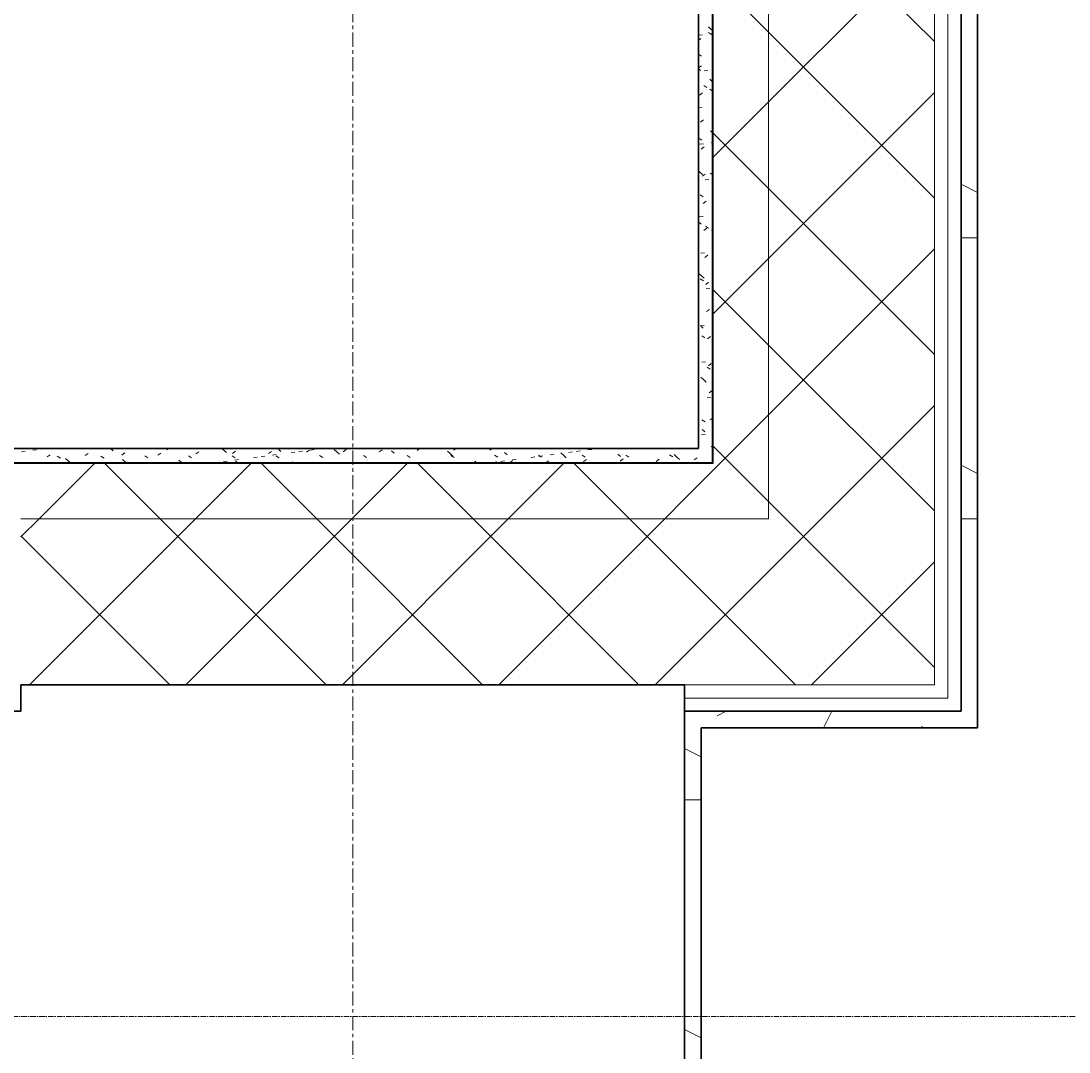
# Model space of a CAD drawing. Header units: millimetres. Extents: x -4948 to 42228, y -4856 to 69378.
# Drawn here: x -566 to 382, y 18060 to 18992 of the extents above; entities that cross this region are included whole.
import ezdxf

# ---------------------------------------------------------------- set-up
doc = ezdxf.new("R2010")
doc.units = ezdxf.units.MM
doc.linetypes.add('Линия сетки', pattern=[22.225, 12.7, -3.175, 3.175, -3.175])
doc.linetypes.add('Штрихпунктир 5 х 1_5 мм', pattern=[8, 5, -1.5, 0, -1.5])
for name, color, linetype, lineweight in [('A-WALL', 113, 'Continuous', 13), ('A-WALL-PATT', 111, 'Continuous', 13), ('I-WALL', 2, 'Continuous', 13), ('S-GRID', 1, 'Continuous', 30)]:
    doc.layers.add(name, color=color, linetype=linetype, lineweight=lineweight)

# ---------------------------------------------------------------- blocks, each defined once
blk = doc.blocks.new('27ELB-RD-AR-0000-BIM_rvt-1-1 этаж отм_ _0_000 лотки')
at = {"layer": 'A-WALL', "color": 252, "lineweight": 35}
for p, q in [((46.36, 24778.6), (46.36, 18605.6)), ((283.86, 18605.6), (283.86, 24778.6)), ((-566.14, 18605.6), (-841.14, 18605.6)), ((33.86, 18605.6), (-566.14, 18605.6)), ((46.36, 18605.6), (33.86, 18605.6)), ((283.86, 18380.1), (283.86, 18605.6)), ((-566.14, 18392.1), (33.86, 18392.1)), ((-566.14, 18368.1), (-566.14, 18392.1)), ((33.86, 18392.1), (33.86, 18368.1)), ((283.86, 18368.1), (283.86, 18380.1)), ((-841.14, 18368.1), (-566.14, 18368.1)), ((33.86, 18368.1), (283.86, 18368.1))]:
    blk.add_line(p, q, dxfattribs=at)
at = {"layer": 'A-WALL', "color": 252, "lineweight": 9}
for p, q in [((58.86, 18605.6), (58.86, 24778.6)), ((59.86, 18605.6), (59.86, 24778.6)), ((109.86, 18605.6), (109.86, 24778.6)), ((259.86, 18605.6), (259.86, 24778.6)), ((271.86, 18605.6), (271.86, 24778.6)), ((58.86, 18605.6), (58.86, 18593.1)), ((59.86, 18605.6), (59.86, 18593.1)), ((109.86, 18605.6), (109.86, 18592.1)), ((259.86, 18605.6), (259.86, 18542.1)), ((271.86, 18605.6), (271.86, 18392.1)), ((-841.14, 18593.1), (-566.14, 18593.1)), ((-841.14, 18592.1), (-566.14, 18592.1)), ((-566.14, 18593.1), (33.86, 18593.1)), ((-566.14, 18592.1), (33.86, 18592.1)), ((58.86, 18593.1), (33.86, 18593.1)), ((59.86, 18592.1), (33.86, 18592.1)), ((59.86, 18593.1), (59.86, 18592.1)), ((109.86, 18592.1), (109.86, 18542.1)), ((-566.14, 18542.1), (33.86, 18542.1)), ((109.86, 18542.1), (33.86, 18542.1)), ((259.86, 18542.1), (259.86, 18392.1)), ((259.86, 18392.1), (33.86, 18392.1)), ((271.86, 18392.1), (271.86, 18380.1)), ((271.86, 18380.1), (33.86, 18380.1))]:
    blk.add_line(p, q, dxfattribs=at)
at = {"layer": 'A-WALL-PATT', "color": 252, "linetype": 'Continuous', "lineweight": 9}
for p, q in [((259.86, 18973.44), (109.86, 19123.44)), ((109.86, 18918.9), (259.86, 19068.9)), ((109.86, 18982.02), (59.86, 19032.02)), ((55.44, 18981.7), (58.27, 18979.9)), ((55.59, 18986.66), (57.93, 18984.51)), ((57.93, 18984.51), (57.93, 18984.51)), ((57.93, 18984.51), (58.86, 18983.66)), ((259.86, 18832.02), (109.86, 18982.02)), ((46.36, 18974.49), (48.47, 18976.11)), ((46.74, 18979.25), (50.07, 18979.69)), ((57.07, 18980.61), (58.86, 18980.84)), ((46.42, 18962.18), (49.25, 18960.38)), ((46.36, 18948.99), (48.26, 18947.25)), ((46.61, 18949.6), (49.27, 18951.64)), ((51.47, 18946.99), (54.79, 18947.43)), ((58.45, 18947.91), (58.86, 18947.96)), ((56.83, 18939.39), (58.86, 18937.53)), ((47.41, 18925.13), (50.07, 18927.17)), ((51.32, 18933.79), (54.15, 18931.98)), ((56.68, 18930.37), (58.86, 18928.98)), ((109.86, 18777.48), (259.86, 18927.48)), ((59.86, 18868.9), (109.86, 18918.9)), ((46.36, 18913.43), (49.63, 18913.86)), ((46.36, 18902.86), (47.16, 18902.12)), ((48.21, 18900.66), (50.87, 18902.7)), ((57.33, 18892.81), (58.86, 18891.4)), ((109.86, 18840.6), (59.86, 18890.6)), ((46.66, 18886.22), (49.49, 18884.42)), ((47.69, 18880.73), (51.01, 18881.16)), ((49.01, 18876.19), (51.67, 18878.23)), ((58.01, 18882.08), (58.86, 18882.2)), ((46.36, 18856.73), (47.52, 18855.66)), ((47.52, 18855.66), (47.52, 18855.66)), ((47.52, 18855.66), (49.99, 18853.4)), ((49.81, 18851.72), (52.47, 18853.76)), ((56.92, 18854.41), (58.86, 18853.18)), ((52.41, 18848.47), (55.74, 18848.9)), ((58.57, 18845.54), (58.86, 18845.27)), ((259.86, 18690.6), (109.86, 18840.6)), ((298.86, 18837.02), (283.86, 18844.52)), ((47.9, 18834.89), (50.72, 18833.09)), ((50.61, 18827.25), (53.27, 18829.29)), ((47.24, 18814.9), (50.57, 18815.34)), ((46.42, 18810.54), (48.89, 18808.27)), ((51.41, 18802.78), (54.07, 18804.82)), ((52.8, 18806.5), (55.63, 18804.7)), ((58.15, 18803.09), (58.86, 18802.64)), ((283.86, 18796), (298.86, 18796)), ((109.86, 18636.06), (259.86, 18786.06)), ((48.63, 18782.2), (51.95, 18782.64)), ((52.21, 18778.31), (54.87, 18780.35)), ((59.86, 18727.48), (109.86, 18777.48)), ((46.91, 18763.96), (49.25, 18761.81)), ((48.14, 18758.93), (50.97, 18757.13)), ((49.25, 18761.81), (49.25, 18761.81)), ((49.25, 18761.81), (51.73, 18759.55)), ((53.01, 18753.84), (55.67, 18755.88)), ((53.36, 18749.94), (56.68, 18750.38)), ((109.86, 18699.18), (59.86, 18749.18)), ((53.81, 18729.37), (56.47, 18731.41)), ((58.4, 18727.13), (58.86, 18726.84)), ((48.16, 18716.69), (50.63, 18714.42)), ((48.19, 18716.38), (51.51, 18716.82)), ((46.36, 18709.53), (46.85, 18709.22)), ((49.37, 18707.61), (52.2, 18705.81)), ((54.61, 18704.9), (57.28, 18706.94)), ((259.86, 18549.18), (109.86, 18699.18)), ((49.57, 18683.68), (52.89, 18684.12)), ((54.28, 18679.22), (57.1, 18677.42)), ((55.42, 18680.43), (58.08, 18682.47)), ((48.65, 18670.11), (50.99, 18667.96)), ((50.99, 18667.96), (50.99, 18667.96)), ((50.99, 18667.96), (53.46, 18665.7)), ((54.3, 18651.42), (57.63, 18651.86)), ((56.22, 18655.95), (58.86, 18657.98)), ((157.32, 18542.1), (259.86, 18644.64)), ((49.62, 18631.65), (52.45, 18629.85)), ((57.02, 18631.48), (58.86, 18632.9)), ((65.9, 18592.1), (109.86, 18636.06)), ((49.89, 18622.84), (52.36, 18620.57)), ((49.13, 18617.86), (52.45, 18618.29)), ((-565.76, 18602.67), (-562.44, 18603.11)), ((-555.43, 18604.03), (-552.11, 18604.47)), ((-485.06, 18605.6), (-482.76, 18603.49)), ((-434.72, 18605.6), (-433.54, 18604.51)), ((-408.05, 18600.73), (-405.39, 18602.77)), ((-384.38, 18605.6), (-382.85, 18604.2)), ((-382.85, 18604.2), (-382.85, 18604.2)), ((-382.85, 18604.2), (-380.38, 18601.93)), ((-374.81, 18601.15), (-372.15, 18603.19)), ((-342.32, 18600.99), (-339.66, 18603.04)), ((-333.62, 18605.22), (-331.15, 18602.95)), ((-314.76, 18602.83), (-311.43, 18603.27)), ((-308.02, 18602.23), (-305.36, 18604.27)), ((-304.43, 18604.19), (-301.11, 18604.63)), ((-282.81, 18604.78), (-280.46, 18602.64)), ((-280.46, 18602.64), (-280.46, 18602.64)), ((-280.46, 18602.64), (-277.99, 18600.37)), ((-274.77, 18602.65), (-272.11, 18604.7)), ((-242.29, 18602.5), (-239.63, 18604.54)), ((-231.24, 18603.66), (-228.77, 18601.4)), ((-207.98, 18603.74), (-205.56, 18605.6)), ((-180.42, 18603.22), (-178.08, 18601.08)), ((-174.74, 18604.16), (-172.87, 18605.6)), ((-142.25, 18604), (-140.18, 18605.6)), ((-107.95, 18605.24), (-107.49, 18605.6)), ((-63.75, 18603), (-60.43, 18603.43)), ((-53.43, 18604.36), (-50.1, 18604.79)), ((-42.22, 18605.51), (-42.1, 18605.6)), ((57.82, 18607.01), (58.86, 18607.81)), ((75.52, 18592.1), (59.86, 18607.76)), ((-542.39, 18597.99), (-539.73, 18600.03)), ((-533.37, 18598.76), (-530.54, 18596.96)), ((-525.76, 18596.75), (-523.41, 18594.61)), ((-523.41, 18594.61), (-523.41, 18594.61)), ((-523.41, 18594.61), (-521.76, 18593.1)), ((-508.08, 18599.22), (-505.42, 18601.26)), ((-493.82, 18598.84), (-490.99, 18597.04)), ((-474.84, 18599.65), (-472.18, 18601.69)), ((-474.19, 18595.63), (-471.72, 18593.37)), ((-454.27, 18598.91), (-451.44, 18597.11)), ((-442.35, 18599.49), (-439.69, 18601.53)), ((-423.37, 18595.19), (-421.08, 18593.1)), ((-414.72, 18598.98), (-411.89, 18597.18)), ((-388.72, 18593.1), (-386.79, 18593.35)), ((-383.13, 18593.83), (-379.8, 18594.27)), ((-375.17, 18599.05), (-372.34, 18597.25)), ((-372.8, 18595.19), (-369.48, 18595.63)), ((-371.8, 18594.07), (-370.74, 18593.1)), ((-355.93, 18597.41), (-352.61, 18597.85)), ((-348.94, 18598.33), (-345.62, 18598.77)), ((-338.62, 18599.69), (-335.29, 18600.13)), ((-335.62, 18599.13), (-332.79, 18597.32)), ((-321.75, 18601.91), (-318.42, 18602.35)), ((-320.98, 18593.64), (-320.39, 18593.1)), ((-296.07, 18599.2), (-293.24, 18597.4)), ((-256.52, 18599.27), (-253.69, 18597.47)), ((-221.85, 18593.1), (-221.7, 18593.21)), ((-216.97, 18599.34), (-214.14, 18597.54)), ((-178.08, 18601.08), (-178.08, 18601.08)), ((-178.08, 18601.08), (-175.61, 18598.81)), ((-177.42, 18599.42), (-174.59, 18597.61)), ((-156.47, 18593.1), (-154.91, 18594.29)), ((-138.95, 18593.1), (-135.78, 18593.51)), ((-137.87, 18599.49), (-135.05, 18597.69)), ((-132.12, 18593.99), (-128.8, 18594.43)), ((-128.85, 18602.1), (-126.38, 18599.84)), ((-123.78, 18593.1), (-121.66, 18594.72)), ((-121.8, 18595.35), (-118.47, 18595.79)), ((-104.92, 18597.58), (-101.6, 18598.01)), ((-98.32, 18599.56), (-95.5, 18597.76)), ((-97.94, 18598.5), (-94.61, 18598.93)), ((-91.09, 18593.1), (-89.17, 18594.56)), ((-87.61, 18599.85), (-84.29, 18600.29)), ((-78.03, 18601.67), (-75.69, 18599.52)), ((-75.69, 18599.52), (-75.69, 18599.52)), ((-75.69, 18599.52), (-73.22, 18597.26)), ((-70.73, 18602.08), (-67.41, 18602.51)), ((-58.77, 18599.63), (-55.95, 18597.83)), ((-57.53, 18593.76), (-54.87, 18595.8)), ((-26.46, 18600.54), (-23.99, 18598.28)), ((-24.29, 18594.18), (-21.63, 18596.22)), ((-19.22, 18599.7), (-16.4, 18597.9)), ((8.2, 18594.03), (10.86, 18596.07)), ((20.33, 18599.78), (23.15, 18597.98)), ((24.35, 18600.11), (26.69, 18597.96)), ((26.69, 18597.96), (26.69, 18597.96)), ((26.69, 18597.96), (29.17, 18595.7)), ((42.5, 18595.26), (45.16, 18597.3)), ((-549.79, 18542.1), (-499.79, 18592.1)), ((-440.16, 18542.1), (-490.16, 18592.1)), ((-408.37, 18542.1), (-358.37, 18592.1)), ((-298.74, 18542.1), (-348.74, 18592.1)), ((-266.94, 18542.1), (-216.94, 18592.1)), ((-157.32, 18542.1), (-207.32, 18592.1)), ((-125.52, 18542.1), (-75.52, 18592.1)), ((-15.9, 18542.1), (-65.9, 18592.1)), ((33.86, 18560.06), (65.9, 18592.1)), ((109.86, 18557.76), (75.52, 18592.1)), ((298.86, 18583.02), (283.86, 18590.52)), ((15.9, 18542.1), (33.86, 18560.06)), ((125.52, 18542.1), (109.86, 18557.76)), ((-566.14, 18525.74), (-549.79, 18542.1)), ((-558.37, 18392.1), (-408.37, 18542.1)), ((-290.16, 18392.1), (-440.16, 18542.1)), ((-416.94, 18392.1), (-266.94, 18542.1)), ((-148.74, 18392.1), (-298.74, 18542.1)), ((-275.52, 18392.1), (-125.52, 18542.1)), ((-7.32, 18392.1), (-157.32, 18542.1)), ((-134.1, 18392.1), (15.9, 18542.1)), ((33.86, 18492.34), (-15.9, 18542.1)), ((33.86, 18418.64), (157.32, 18542.1)), ((259.86, 18407.76), (125.52, 18542.1)), ((283.86, 18542), (298.86, 18542)), ((-431.58, 18392.1), (-566.14, 18526.65)), ((148.74, 18392.1), (259.86, 18503.21)), ((134.1, 18392.1), (33.86, 18492.34)), ((7.32, 18392.1), (33.86, 18418.64)), ((63.45, 18364.13), (71.39, 18368.1)), ((159.55, 18353.1), (167.05, 18368.1)), ((250.71, 18353.1), (248.05, 18354.42)), ((48.86, 18327.02), (33.86, 18334.52)), ((33.86, 18288), (48.86, 18288)), ((48.86, 18073.02), (33.86, 18080.52))]:
    blk.add_line(p, q, dxfattribs=at)
at = {"layer": 'I-WALL', "color": 252, "lineweight": 35}
for p, q in [((283.86, 25016.1), (283.86, 18368.1)), ((298.86, 18368.1), (298.86, 25017.1)), ((48.86, 18368.1), (33.86, 18368.1)), ((33.86, 18368.1), (33.86, 15802.1)), ((283.86, 18368.1), (48.86, 18368.1)), ((298.86, 18353.1), (298.86, 18368.1)), ((48.86, 15787.1), (48.86, 18353.1)), ((48.86, 18353.1), (298.86, 18353.1))]:
    blk.add_line(p, q, dxfattribs=at)
blk = doc.blocks.new('27ELB-RD-KR2-0000-BIM_rvt-1-1 этаж отм_ _0_000 лотки')
at = {"layer": 'S-GRID', "color": 252, "linetype": 'Линия сетки', "lineweight": 9}
blk.add_line((-266.14, -4856.36), (-266.14, 68377.92), dxfattribs=at)
at = {"layer": 'S-GRID', "color": 252, "linetype": 'Штрихпунктир 5 х 1_5 мм', "lineweight": 9}
blk.add_line((-4948, 18092.1), (41228.11, 18092.1), dxfattribs=at)

msp = doc.modelspace()

# ---------------------------------------------------------------- block references
at = {"lineweight": 5}
for name in ['27ELB-RD-KR2-0000-BIM_rvt-1-1 этаж отм_ _0_000 лотки', '27ELB-RD-AR-0000-BIM_rvt-1-1 этаж отм_ _0_000 лотки']:
    msp.add_blockref(name, (0, 0), dxfattribs=at)

doc.saveas('drawing.dxf')
